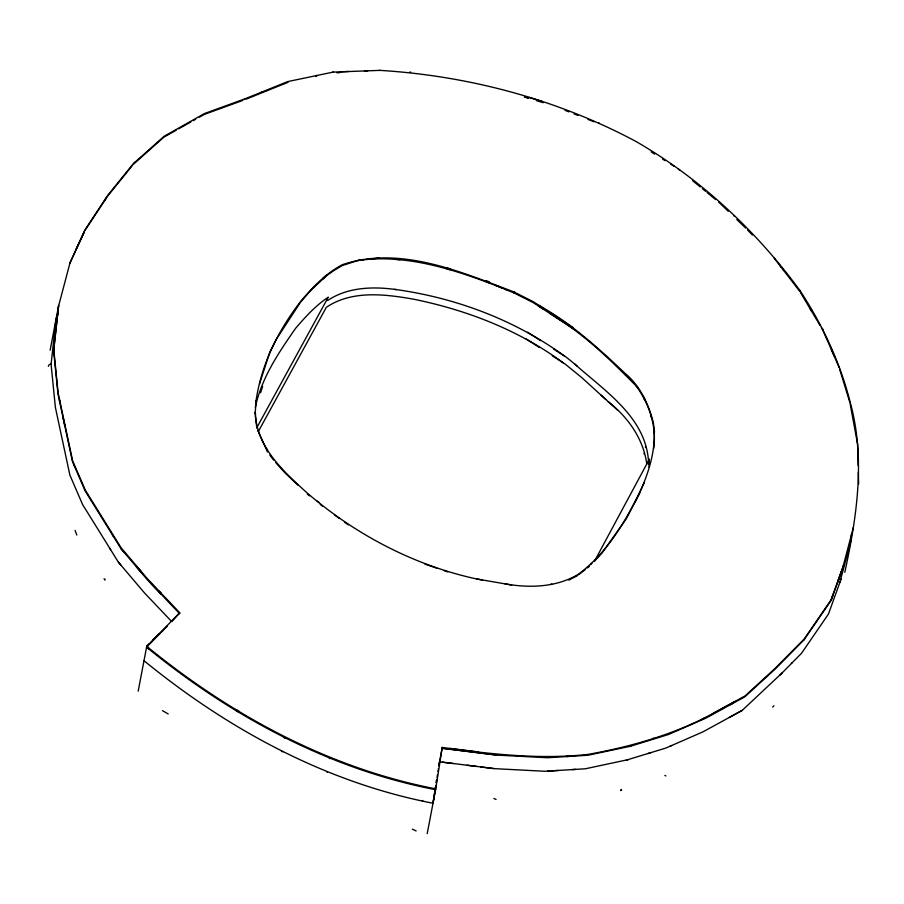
<?xml version="1.0" encoding="UTF-8"?>
<svg xmlns="http://www.w3.org/2000/svg" width="904" height="904" viewBox="0 0 904 904"><rect width="100%" height="100%" fill="white"/><g stroke="black" fill="none" stroke-linecap="round" stroke-linejoin="round"><path stroke-width="1.36" d="M648.643 464.464C647.671 418.394 605.533 391.669 574.808 364.12M648.993 467.04L649.388 459.142L594.775 560.717M653.592 448.734C656.993 426.451 649.117 403.692 636.088 385.85M538.874 305.326C571 323.27 598.245 347.882 624.788 373.058C640.055 385.782 648.699 403.975 653.389 422.948C657.197 448.101 648.541 473.651 638.077 496.262M255.968 401.444L256.001 401.003C261.392 364.12 278.172 330.582 300.772 301.247C312.682 287.133 325.79 273.483 342.277 264.736C399.387 245.142 460.814 271.81 513.958 291.958L514.817 292.387M256.137 400.596L255.154 413.67L255.38 411.851M57.573 314.75L57.867 312.66M51.087 364.391L55.946 319.733L58.172 311.371M53.664 350.865L58.534 306.207L70.15 262.341L85.01 229.797L107.678 195.433L133.317 163.669L164.076 136.301L204.406 113.588L245.436 98.66L287.777 81.575L333.203 72.083M58.692 305.36L53.743 349.215L58.127 392.991L72.614 460.724L85.383 490.262L121.113 547.801L147.408 578.775L179.76 612.776L172.257 621.071M851.602 533.755L850.607 541.846L839.884 582.402M433.016 803.227L434.96 790.797L433.016 803.227C326.005 782.604 227.797 729.178 143.996 660.7M435.807 785.406L435.174 789.441L435.615 786.661M436.236 782.717L436.655 780.028M437.073 777.327L437.502 774.638M437.999 771.462L438.429 768.705M438.858 765.948L439.299 763.179M436.259 782.514L436.7 779.756M438.937 765.439L439.321 763.021M715.606 712.058C676.124 733.969 632.28 746.433 588.052 754.411C539.372 759.71 490.499 754.117 442.248 747.427L435.592 789.7C328.593 769.078 230.384 715.652 146.584 647.174L167.274 626.144M50.149 350.176L58.534 306.207M138.188 691.142L146.742 646.326L149.07 643.953M438.948 764.761L442.248 747.427M427.208 833.657L435.751 788.853C328.751 768.231 230.543 714.804 146.742 646.326L179.76 612.776L178.065 614.505M844.799 572.288C856.947 516.41 865.682 458.012 850.076 401.851C840.053 362.142 822.47 324.92 800.074 290.738L799.498 289.969M842.46 568.876L853.342 527.484M255.323 407.433C261.538 377.827 278.601 352.718 295.608 328.31C305.394 316.886 315.688 305.541 328.276 297.156L256.883 427.581M259.55 383.861L269.787 352.164L276.432 339.09L300.614 302.094L311.044 290.173L326.22 275.912L333.271 270.951L342.119 265.584L357.961 260.499L363.193 259.9M260.601 392.72L262.623 386.449M716.601 711.516L745.009 695.967L775.361 668.158L804.244 638.936L831.183 599.725L833.239 594.018M837.68 581.724L842.121 569.43M496.533 755.055L442.09 748.275L497.177 755.134L547.553 757.744L587.882 755.258L630.02 746.354L668.497 734.511L705.651 718.273L744.851 696.814L775.203 669.005L804.085 639.783L831.025 600.561L833.081 594.866M837.522 582.571L841.952 570.277M831.183 599.725L843.861 564.593M831.025 600.561L843.703 565.441M841.127 578.967L828.437 614.087L801.498 653.309L791.418 663.502M644.258 482.6C628.28 516.783 608.968 551.869 577.95 574.548C556.141 587.408 529.371 588.199 504.952 583.848M76.105 249.301L84.264 231.921L69.981 263.188M48.319 366.335L49.291 364.414M104.807 580.108L105.18 579.362L104.005 578.809M620.573 790.537L621.15 789.407L621.636 790.311M772.683 707.041L773.948 705.753M635.15 501.844L639.648 493.256M594.323 561.35L601.917 553.18L626.178 519.009L637.467 497.415M258.318 431.57L326.333 307.303C351.972 290.048 384.81 294.116 413.603 299.19C467.232 310.106 519.461 330.389 563.655 363.137M84.852 230.644L106.808 197.355L104.175 201.343M804.085 639.783L804.628 638.981M107.519 196.281L132.357 165.511M590.696 564.593L591.849 563.361M152.527 640.45L158.731 634.133M782.254 672.791L742.274 710.341L729.2 717.494M779.756 675.322L791.87 663.05M326.378 275.065L323.078 278.161M326.22 275.912L322.92 279.008M134.199 162.889L135.114 162.076M133.159 164.517L163.906 137.137L170.02 133.702M578.854 574.56L585.363 569.486M587.351 567.927L589.476 566.277M327.632 300.535C347 287.415 371.951 286.376 394.483 289.348L396.201 289.608M170.63 133.363L176.235 130.199M178.574 128.888L190.8 122.006M193.241 120.627L195.693 119.249M199.355 117.181L204.247 114.424L242.792 100.412M730.534 704.645L733.121 703.233M712.115 713.979L735.212 701.334M742.274 710.341L703.063 731.799L665.92 748.037L626.382 760.106M568.785 580.142L577.792 575.396M702.103 719.053L705.809 717.426M670 746.252L671.717 745.506M261.245 92.276L261.911 92.016M246.351 99.067L265.81 91.214M266.443 90.965L272.217 88.637M272.861 88.377L288.082 82.32M244.803 98.886L245.436 98.66M630.02 746.354L630.89 746.082M628.303 759.609L585.306 768.784L571.859 769.609M652.394 738.67L653.942 738.195M647.999 753.552L650.496 752.783M550.57 584.413L551.881 584.074M316.129 75.608L316.863 75.461M315.959 76.456L316.694 76.298M379.431 258.058L357.961 260.499M368.855 259.256C414.653 256.024 459.887 271.505 502.002 287.992M558.423 770.445L544.976 771.27L494.601 768.66L480.826 766.954M547.598 771.112L575.746 769.372M566.876 755.721L568.605 755.608M566.718 756.558L568.447 756.456M332.796 72.105L379.985 70.376M364.414 70.907L367.736 70.783M336.887 72.783L339.452 72.693M339.61 71.845L348.808 71.495M379.375 70.342C468.283 75.665 557.644 99.474 636.303 141.645C700.645 178.868 756.298 230.814 800.074 290.738M409.738 72.071L410.71 72.128M394.133 259.256L400.133 259.764M442.305 762.151L476.747 766.434M449.842 748.376L478.634 751.958M439.513 761.801L453.288 763.518M467.052 765.236L493.957 768.581M394.483 289.348C455.514 297.631 515.088 319.926 564.955 356.379M482.521 579.984L476.6 578.967C413.942 565.305 356.086 534.852 307.484 493.279C283.867 471.854 256.386 447.231 255.312 412.834L255.527 414.71M476.6 578.967L511.653 585.001M424.518 786.988L425.355 787.192M421.942 800.515L422.778 800.718M529.021 97.417L542.084 101.463M524.716 96.977L528.67 98.197M524.444 96.897L528.411 98.118M536.354 100.581L543.168 102.694M446.203 267.595L450.192 268.895M446.045 268.443L450.034 269.742M424.925 564.119L436.813 568.164M444.146 570.661L447.819 571.916M329.271 758.332L330.017 758.592M326.694 771.858L327.44 772.118M598.38 122.628L599.024 122.876M565.068 110.356L568.898 111.87M574.096 113.927L577.905 115.429M587.894 119.384L593.996 121.791M495.2 285.223L506.33 289.755M504.5 289.009L514.658 293.235M486.058 280.59L489.471 281.98M485.9 281.438L489.313 282.828M168.2 713.957L162.449 710.623M283.992 737.675L285.381 738.308M281.415 751.201L282.794 751.834M664.835 775.429L665.909 775.937M493.889 798.435L496.081 799.475M412.314 829.137L416.134 830.945M513.958 291.958L533.394 301.789L543.157 308.094M513.8 292.806L533.236 302.637L542.999 308.942M236.351 709.832L239.052 711.346M236.193 710.68L238.882 712.194M651.151 151.906L654.632 154.087M662.575 159.07L665.084 160.652M670.791 164.223L673.955 166.212M550.4 312.784L561.926 320.231M562.683 320.728L573.396 327.802M550.231 313.62L561.768 321.078M562.525 321.575C590.312 339.938 614.211 363.758 637.546 387.375M538.705 306.173L573.238 328.649M527.586 332.22L540.603 340.638M553.632 349.057L566.65 357.476L577.147 366.03M526.297 338.989L539.315 347.407M552.333 355.814L565.362 364.233L581.679 377.533L605.68 399.353M334.898 515.246L339.384 518.467M344.865 522.388L348.379 524.896M317.304 501.098L318.92 502.375M307.315 494.126L309.507 495.867M320.265 504.432L322.423 506.15M678.169 168.856L680.136 170.472M692.758 180.811L700.25 186.947M702.385 188.699L705.583 191.32M707.086 192.552L715.606 199.535M146.742 646.326L148.708 647.987M146.584 647.174L148.55 648.835M608.155 401.591C627.941 417.173 643.343 438.632 646.789 464.068M601.115 395.195L617.692 410.258M297.958 485.199L284.85 472.702L275.81 462.701M718.657 202.044L728.251 211.276M736.76 219.48L745.653 228.045M733.777 215.593L734.556 216.35M626.065 375.409L624.63 373.906M747.597 230.057L752.456 235.063M150.991 583.566L160.98 594.052M179.591 613.624L147.25 579.622L120.955 548.638L85.225 491.098L72.456 461.571L57.958 393.839L53.585 350.063M171.624 621.477L144.674 593.148L118.379 562.164L82.637 504.624L69.879 475.097L55.381 407.365L51.008 363.589M159.172 591.137L161.138 593.216M136.583 566.028L141.419 571.723M136.425 566.864L141.261 572.56M120.955 548.638L123.599 551.745M118.379 562.164L121.012 565.271M774.253 258.205L781.248 267.301M783.124 269.742L799.916 291.574M779.689 265.279L783.791 270.612M269.81 455.051L273.607 460.091M112.39 534.852L113.192 536.14M109.813 548.378L110.616 549.666M800.526 292.613L802.763 296.388M803.08 296.907L805.475 300.953M805.95 301.744L817.216 320.717M817.758 321.632L820.007 325.406M821.329 327.643L822.753 330.05M810.459 308.219L811.577 310.117M810.3 309.066L811.419 310.953M643.851 397.274L644.642 398.653M643.693 398.122L644.484 399.5M266.612 448.768L266.929 449.491M257.911 430.575L267.527 452.034M823.137 330.921L830.731 348.119M831.171 349.125L839.161 367.623M822.922 329.203L823.307 330.073M831.284 349.385L834.641 356.99M73.642 464.317L74.06 465.277M75.066 530.388L76.829 535.066M650.79 414.97L651.14 416.043M650.62 415.806L650.982 416.891M645.354 446.565L645.682 447.559M644.066 453.322L644.394 454.316M839.556 368.911L849.918 402.698M63.156 418.089L64.738 425.513M59.596 399.884L59.743 400.585M59.438 400.732L59.585 401.421M850.155 403.998L857.602 444.271L858.156 465.56M654.417 431.084L654.541 432.089M654.259 431.931L654.383 432.937M255.369 415.557L256.838 428.191M53.98 351.532L54.24 354.142M53.822 352.379L54.082 354.989M858.337 472.317L858.642 483.832"/></g></svg>
